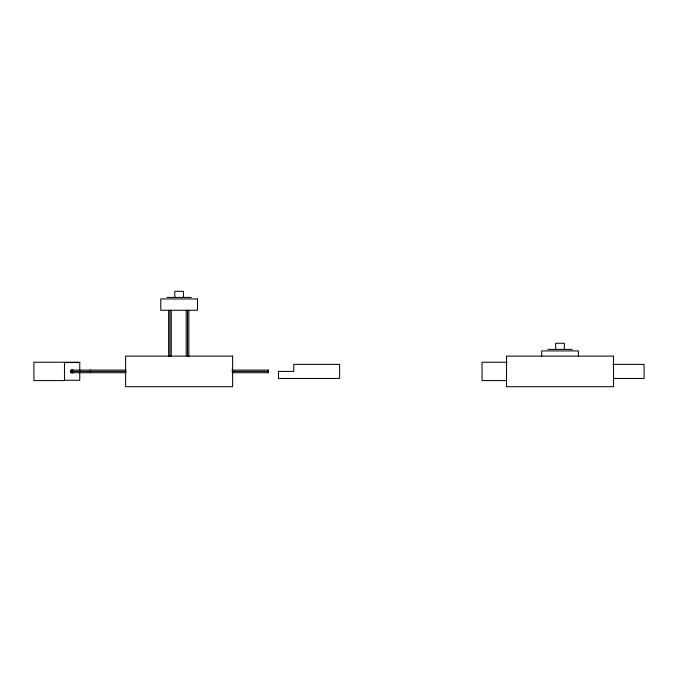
<?xml version="1.0" encoding="UTF-8"?>
<svg xmlns="http://www.w3.org/2000/svg" width="678" height="678" viewBox="0 0 678 678"><rect width="100%" height="100%" fill="white"/><g stroke="black" fill="none" stroke-linecap="round" stroke-linejoin="round"><path stroke-width="1.02" d="M126.15 372.731L71.351 372.731L70.588 371.408L71.351 370.086L126.015 370.086M166.89 297.422L191.349 297.422M547.799 349.39L572.257 349.39M507.085 362.238L482.066 362.238L482.066 380.578L506.313 380.578M79.758 362.544L64.469 362.544L64.469 380.578L33.9 380.578L33.9 362.238L79.758 362.238L79.758 370.883M612.836 364.374L644.1 364.374L644.1 378.434L613.531 378.434M231.817 370.086L268.48 370.086L268.48 372.731L232.147 372.731M70.588 371.408L126.023 371.408M232.325 371.408L268.081 371.408M64.469 380.265L79.758 380.265L79.758 372.968M578.368 356.069L578.368 350.924L541.688 350.924L541.688 356.069M564.35 349.39L564.35 343.28L555.706 343.28L555.706 349.39M268.081 370.086L268.081 372.731M188.865 310.261L188.865 356.442M187.543 310.261L187.543 356.645M186.213 310.261L186.213 355.789M183.441 297.422L183.441 291.311L174.788 291.311L174.788 297.422M171.271 310.261L171.271 355.789M169.941 310.261L169.941 356.645M168.619 310.261L168.619 356.442M90.471 370.086L90.471 372.731M73.199 372.485A1.526 1.526 0 0 1 70.944 372.392A1.526 1.526 0 0 1 71.241 370.154A1.526 1.526 0 0 1 73.436 370.646M197.459 298.947L160.771 298.947L160.771 310.261L197.459 310.261L197.459 298.947M232.613 356.12L125.616 356.12L125.616 386.689L232.613 386.689L232.613 356.12M613.531 356.12L506.525 356.12L506.525 386.689L613.531 386.689L613.531 356.12M339.619 364.374L293.76 364.374L293.76 371.408L278.472 371.408L278.472 378.434L339.619 378.434L339.619 364.374"/></g></svg>
